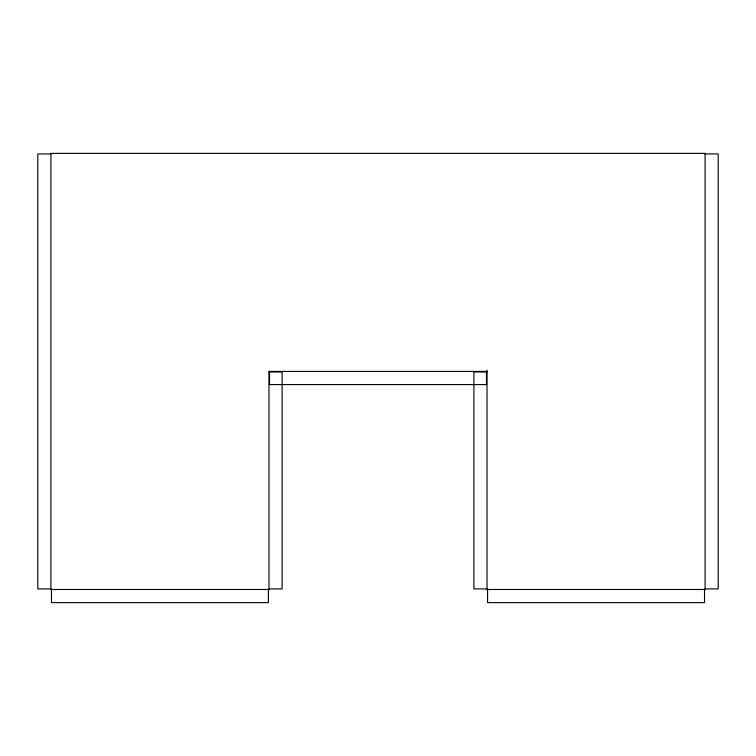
<?xml version="1.0" encoding="UTF-8"?>
<svg xmlns="http://www.w3.org/2000/svg" width="756" height="756" viewBox="0 0 756 756"><rect width="100%" height="100%" fill="white"/><g stroke="black" fill="none" stroke-linecap="round" stroke-linejoin="round"><path stroke-width="1.13" d="M50.917 153.922L37.8 153.922L37.8 588.924L50.917 588.924M705.083 153.922L718.2 153.922L718.2 588.924L705.083 588.924M487.025 371.423L268.975 371.423L268.975 589.482L50.917 589.482L50.917 153.374L705.083 153.374L705.083 589.482L487.025 589.482L487.025 370.242M268.975 371.98L282.12 371.98L282.12 588.924L268.975 588.924M487.025 371.98L473.88 371.98L473.88 588.924L487.025 588.924M704.526 589.482L704.526 602.626L487.582 602.626L487.582 589.482M486.477 371.423L486.477 384.577L269.523 384.577L269.523 371.423M268.418 589.482L268.418 602.626L51.474 602.626L51.474 589.482"/></g></svg>
